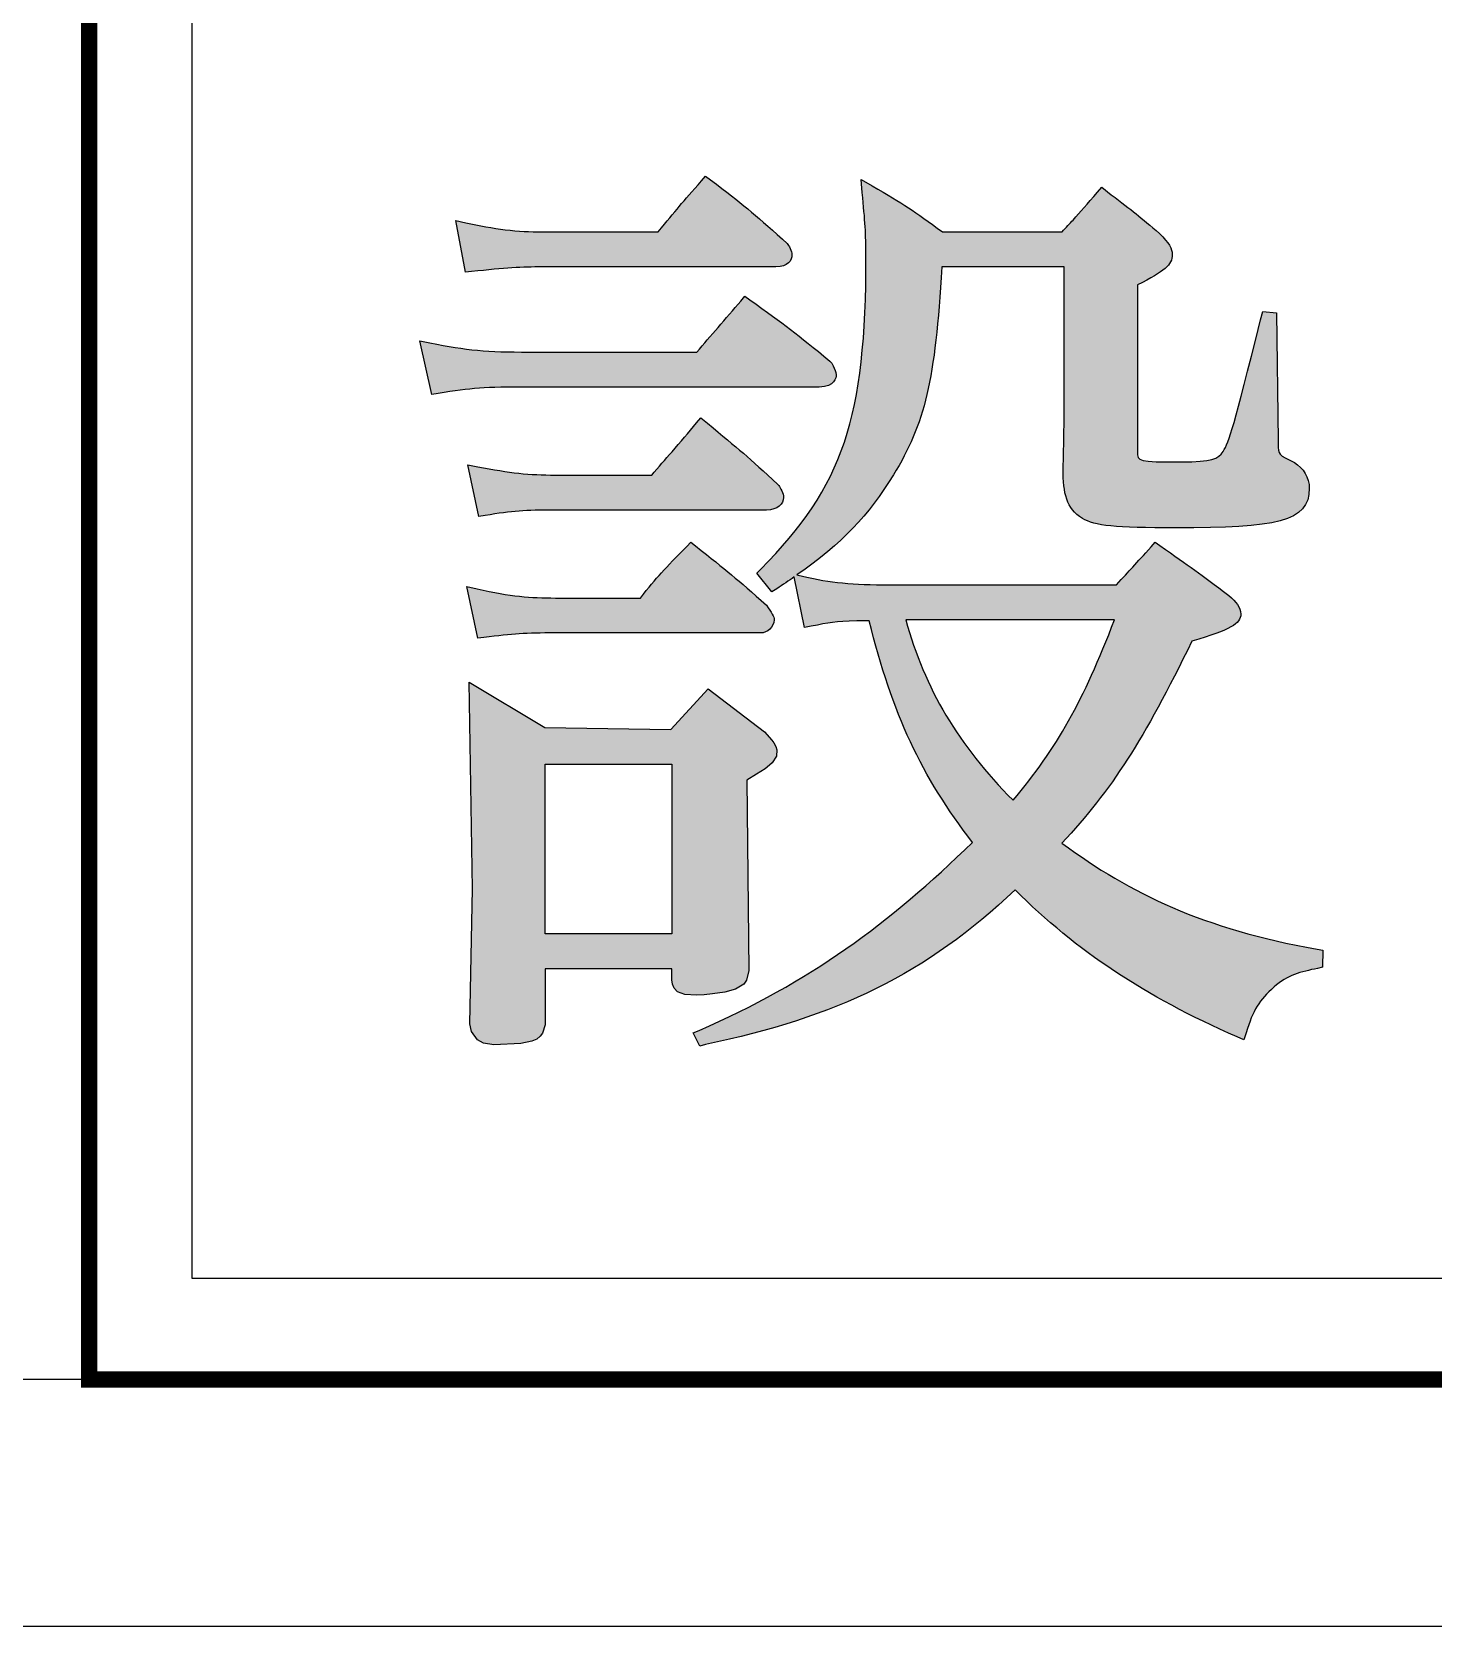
# Paper-space layout 'Layout1' of a CAD drawing. Extents: x -33 to 1767, y -6 to 331.
# Drawn here: x 790.25 to 807.7, y 13.88 to 33.74 of the extents above; entities that cross this region are included whole.
import ezdxf

# ---------------------------------------------------------------- set-up
doc = ezdxf.new("R2010")
doc.units = 0
doc.header["$LTSCALE"] = 10
doc.header["$MEASUREMENT"] = 0
for name, color, linetype in [('P图框', 9, 'Continuous'), ('图框', 7, 'Continuous'), ('平面家具(活动)', 134, 'Continuous')]:
    doc.layers.add(name, color=color, linetype=linetype)
doc.styles.add('PDC DIM', font='PMingLiU-ExtB.ttf', dxfattribs={"width": 0.8})

# ---------------------------------------------------------------- blocks, each defined once
blk = doc.blocks.new('A$C2F647F21')
at = {"layer": 'P图框', "lineweight": -3}
h = blk.add_hatch(color=256, dxfattribs=at)
edge = h.paths.add_edge_path()
edge.add_spline(control_points=[(412.51, 37.275), (412.144, 37.598), (412.02, 37.707), (411.612, 38.013)], knot_values=[13, 13, 13, 13, 14, 14, 14, 14], degree=3, periodic=0)
edge.add_spline(control_points=[(411.612, 38.013), (411.612, 38.013), (411.551, 38.06), (411.551, 38.06)], knot_values=[0.00001, 0.00001, 0.00001, 0.00001, 0.99999, 0.99999, 0.99999, 0.99999], degree=3, periodic=0)
edge.add_spline(control_points=[(411.551, 38.06), (411.551, 38.06), (411.551, 38.06), (411.551, 38.06), (411.551, 38.06), (411.5, 38.002), (411.5, 38.002)], knot_values=[0.99999, 0.99999, 0.99999, 0.99999, 1, 1, 1, 2, 2, 2, 2], degree=3, periodic=0)
edge.add_spline(control_points=[(411.5, 38.002), (411.259, 37.726), (411.185, 37.64), (410.962, 37.364), (410.962, 37.364), (409.517, 37.364), (409.517, 37.364)], knot_values=[2, 2, 2, 2, 3, 3, 3, 4, 4, 4, 4], degree=3, periodic=0)
edge.add_spline(control_points=[(409.517, 37.364), (409.219, 37.364), (408.907, 37.401), (408.565, 37.479)], knot_values=[4, 4, 4, 4, 5, 5, 5, 5], degree=3, periodic=0)
edge.add_spline(control_points=[(408.565, 37.479), (408.565, 37.479), (408.442, 37.506), (408.442, 37.506)], knot_values=[5.00001, 5.00001, 5.00001, 5.00001, 5.99999, 5.99999, 5.99999, 5.99999], degree=3, periodic=0)
edge.add_spline(control_points=[(408.442, 37.506), (408.442, 37.506), (408.442, 37.506), (408.442, 37.506), (408.442, 37.506), (408.472, 37.345), (408.501, 37.184)], knot_values=[5.99999, 5.99999, 5.99999, 5.99999, 6, 6, 6, 6.5, 6.5, 6.5, 6.5], degree=3, periodic=0)
edge.add_spline(control_points=[(408.501, 37.184), (408.531, 37.023), (408.561, 36.863), (408.561, 36.863)], knot_values=[6.5, 6.5, 6.5, 6.5, 7, 7, 7, 7], degree=3, periodic=0)
edge.add_spline(control_points=[(408.561, 36.863), (408.561, 36.863), (408.637, 36.871), (408.637, 36.871)], knot_values=[7.00001, 7.00001, 7.00001, 7.00001, 8, 8, 8, 8], degree=3, periodic=0)
edge.add_spline(control_points=[(408.637, 36.871), (409.059, 36.915), (409.265, 36.929), (409.517, 36.929), (409.517, 36.929), (412.427, 36.929), (412.427, 36.929)], knot_values=[8, 8, 8, 8, 9, 9, 9, 10, 10, 10, 10], degree=3, periodic=0)
edge.add_spline(control_points=[(412.427, 36.929), (412.575, 36.929), (412.627, 37.011), (412.627, 37.082)], knot_values=[10, 10, 10, 10, 11, 11, 11, 11], degree=3, periodic=0)
edge.add_spline(control_points=[(412.627, 37.082), (412.627, 37.126), (412.585, 37.194), (412.567, 37.222)], knot_values=[11, 11, 11, 11, 12, 12, 12, 12], degree=3, periodic=0)
edge.add_spline(control_points=[(412.567, 37.222), (412.567, 37.222), (412.51, 37.275), (412.51, 37.275)], knot_values=[12.00001, 12.00001, 12.00001, 12.00001, 13, 13, 13, 13], degree=3, periodic=0)
edge = h.paths.add_edge_path()
edge.add_spline(control_points=[(413.1, 35.755), (412.683, 36.1), (412.539, 36.208), (412.101, 36.519)], knot_values=[4, 4, 4, 4, 5, 5, 5, 5], degree=3, periodic=0)
edge.add_spline(control_points=[(412.101, 36.519), (412.101, 36.519), (412.039, 36.563), (412.039, 36.563)], knot_values=[5.00001, 5.00001, 5.00001, 5.00001, 5.99999, 5.99999, 5.99999, 5.99999], degree=3, periodic=0)
edge.add_spline(control_points=[(412.039, 36.563), (412.039, 36.563), (412.039, 36.563), (412.039, 36.563), (412.039, 36.563), (411.99, 36.504), (411.99, 36.504)], knot_values=[5.99999, 5.99999, 5.99999, 5.99999, 6, 6, 6, 7, 7, 7, 7], degree=3, periodic=0)
edge.add_spline(control_points=[(411.99, 36.504), (411.897, 36.394), (411.801, 36.284), (411.706, 36.174)], knot_values=[7, 7, 7, 7, 8, 8, 8, 8], degree=3, periodic=0)
edge.add_spline(control_points=[(411.706, 36.174), (411.617, 36.072), (411.528, 35.97), (411.442, 35.868), (411.442, 35.868), (409.353, 35.868), (409.353, 35.868)], knot_values=[8, 8, 8, 8, 9, 9, 9, 10, 10, 10, 10], degree=3, periodic=0)
edge.add_spline(control_points=[(409.353, 35.868), (408.824, 35.868), (408.582, 35.89), (408.119, 35.983)], knot_values=[10, 10, 10, 10, 11, 11, 11, 11], degree=3, periodic=0)
edge.add_spline(control_points=[(408.119, 35.983), (408.119, 35.983), (407.993, 36.008), (407.993, 36.008)], knot_values=[11.00001, 11.00001, 11.00001, 11.00001, 11.99999, 11.99999, 11.99999, 11.99999], degree=3, periodic=0)
edge.add_spline(control_points=[(407.993, 36.008), (407.993, 36.008), (407.993, 36.008), (407.993, 36.008), (407.993, 36.008), (408.031, 35.841), (408.069, 35.673)], knot_values=[11.99999, 11.99999, 11.99999, 11.99999, 12, 12, 12, 12.5, 12.5, 12.5, 12.5], degree=3, periodic=0)
edge.add_spline(control_points=[(408.069, 35.673), (408.106, 35.506), (408.144, 35.339), (408.144, 35.339)], knot_values=[12.5, 12.5, 12.5, 12.5, 13, 13, 13, 13], degree=3, periodic=0)
edge.add_spline(control_points=[(408.144, 35.339), (408.144, 35.339), (408.221, 35.352), (408.221, 35.352)], knot_values=[13.00001, 13.00001, 13.00001, 13.00001, 14, 14, 14, 14], degree=3, periodic=0)
edge.add_spline(control_points=[(408.221, 35.352), (408.638, 35.421), (408.796, 35.433), (409.353, 35.433), (409.353, 35.433), (410.256, 35.433), (411.159, 35.433)], knot_values=[14, 14, 14, 14, 15, 15, 15, 15.5, 15.5, 15.5, 15.5], degree=3, periodic=0)
edge.add_spline(control_points=[(411.159, 35.433), (412.062, 35.433), (412.965, 35.433), (412.965, 35.433)], knot_values=[15.5, 15.5, 15.5, 15.5, 16, 16, 16, 16], degree=3, periodic=0)
edge.add_spline(control_points=[(412.965, 35.433), (413.161, 35.433), (413.177, 35.55), (413.177, 35.586)], knot_values=[0, 0, 0, 0, 1, 1, 1, 1], degree=3, periodic=0)
edge.add_spline(control_points=[(413.177, 35.586), (413.177, 35.624), (413.159, 35.657), (413.139, 35.695)], knot_values=[1, 1, 1, 1, 2, 2, 2, 2], degree=3, periodic=0)
edge.add_spline(control_points=[(413.139, 35.695), (413.139, 35.695), (413.121, 35.728), (413.121, 35.728)], knot_values=[2.00001, 2.00001, 2.00001, 2.00001, 2.99999, 2.99999, 2.99999, 2.99999], degree=3, periodic=0)
edge.add_spline(control_points=[(413.121, 35.728), (413.121, 35.728), (413.121, 35.728), (413.121, 35.728), (413.121, 35.728), (413.1, 35.755), (413.1, 35.755)], knot_values=[2.99999, 2.99999, 2.99999, 2.99999, 3, 3, 3, 4, 4, 4, 4], degree=3, periodic=0)
edge = h.paths.add_edge_path()
edge.add_spline(control_points=[(412.449, 34.22), (412.09, 34.556), (411.96, 34.663), (411.574, 34.981)], knot_values=[14, 14, 14, 14, 15, 15, 15, 15], degree=3, periodic=0)
edge.add_spline(control_points=[(411.574, 34.981), (411.574, 34.981), (411.493, 35.048), (411.493, 35.048)], knot_values=[0.00001, 0.00001, 0.00001, 0.00001, 0.99999, 0.99999, 0.99999, 0.99999], degree=3, periodic=0)
edge.add_spline(control_points=[(411.493, 35.048), (411.493, 35.048), (411.493, 35.048), (411.493, 35.048), (411.493, 35.048), (411.44, 34.985), (411.44, 34.985)], knot_values=[0.99999, 0.99999, 0.99999, 0.99999, 1, 1, 1, 2, 2, 2, 2], degree=3, periodic=0)
edge.add_spline(control_points=[(411.44, 34.985), (411.341, 34.866), (411.237, 34.748), (411.133, 34.627)], knot_values=[2, 2, 2, 2, 3, 3, 3, 3], degree=3, periodic=0)
edge.add_spline(control_points=[(411.133, 34.627), (411.049, 34.532), (410.965, 34.435), (410.881, 34.336), (410.881, 34.336), (409.681, 34.336), (409.681, 34.336)], knot_values=[3, 3, 3, 3, 4, 4, 4, 5, 5, 5, 5], degree=3, periodic=0)
edge.add_spline(control_points=[(409.681, 34.336), (409.356, 34.336), (409.113, 34.363), (408.715, 34.44)], knot_values=[5, 5, 5, 5, 6, 6, 6, 6], degree=3, periodic=0)
edge.add_spline(control_points=[(408.715, 34.44), (408.715, 34.44), (408.591, 34.464), (408.591, 34.464)], knot_values=[6.00001, 6.00001, 6.00001, 6.00001, 6.99999, 6.99999, 6.99999, 6.99999], degree=3, periodic=0)
edge.add_spline(control_points=[(408.591, 34.464), (408.591, 34.464), (408.591, 34.464), (408.591, 34.464), (408.591, 34.464), (408.625, 34.303), (408.659, 34.142)], knot_values=[6.99999, 6.99999, 6.99999, 6.99999, 7, 7, 7, 7.5, 7.5, 7.5, 7.5], degree=3, periodic=0)
edge.add_spline(control_points=[(408.659, 34.142), (408.693, 33.98), (408.727, 33.819), (408.727, 33.819)], knot_values=[7.5, 7.5, 7.5, 7.5, 8, 8, 8, 8], degree=3, periodic=0)
edge.add_spline(control_points=[(408.727, 33.819), (408.727, 33.819), (408.806, 33.832), (408.806, 33.832)], knot_values=[8.00001, 8.00001, 8.00001, 8.00001, 9, 9, 9, 9], degree=3, periodic=0)
edge.add_spline(control_points=[(408.806, 33.832), (409.154, 33.89), (409.293, 33.901), (409.681, 33.901), (409.681, 33.901), (412.31, 33.901), (412.31, 33.901)], knot_values=[9, 9, 9, 9, 10, 10, 10, 11, 11, 11, 11], degree=3, periodic=0)
edge.add_spline(control_points=[(412.31, 33.901), (412.449, 33.901), (412.522, 33.978), (412.522, 34.055)], knot_values=[11, 11, 11, 11, 12, 12, 12, 12], degree=3, periodic=0)
edge.add_spline(control_points=[(412.522, 34.055), (412.522, 34.109), (412.48, 34.178), (412.462, 34.206)], knot_values=[12, 12, 12, 12, 13, 13, 13, 13], degree=3, periodic=0)
edge.add_spline(control_points=[(412.462, 34.206), (412.462, 34.206), (412.449, 34.22), (412.449, 34.22)], knot_values=[13.00001, 13.00001, 13.00001, 13.00001, 14, 14, 14, 14], degree=3, periodic=0)
edge = h.paths.add_edge_path()
edge.add_spline(control_points=[(412.308, 32.714), (411.936, 33.049), (411.818, 33.143), (411.427, 33.453)], knot_values=[4, 4, 4, 4, 5, 5, 5, 5], degree=3, periodic=0)
edge.add_spline(control_points=[(411.427, 33.453), (411.427, 33.453), (411.369, 33.5), (411.369, 33.5)], knot_values=[5.00001, 5.00001, 5.00001, 5.00001, 5.99999, 5.99999, 5.99999, 5.99999], degree=3, periodic=0)
edge.add_spline(control_points=[(411.369, 33.5), (411.369, 33.5), (411.369, 33.5), (411.369, 33.5), (411.369, 33.5), (411.317, 33.447), (411.317, 33.447)], knot_values=[5.99999, 5.99999, 5.99999, 5.99999, 6, 6, 6, 7, 7, 7, 7], degree=3, periodic=0)
edge.add_spline(control_points=[(411.317, 33.447), (411.038, 33.168), (410.95, 33.069), (410.739, 32.805), (410.739, 32.805), (409.681, 32.805), (409.681, 32.805)], knot_values=[7, 7, 7, 7, 8, 8, 8, 9, 9, 9, 9], degree=3, periodic=0)
edge.add_spline(control_points=[(409.681, 32.805), (409.367, 32.805), (409.13, 32.823), (408.705, 32.92), (408.705, 32.92), (408.688, 32.924), (408.665, 32.929)], knot_values=[9, 9, 9, 9, 10, 10, 10, 10.375023, 10.375023, 10.375023, 10.375023], degree=3, periodic=0)
edge.add_spline(control_points=[(408.665, 32.929), (408.643, 32.934), (408.616, 32.94), (408.599, 32.944)], knot_values=[10.375023, 10.375023, 10.375023, 10.375023, 10.750015, 10.750015, 10.750015, 10.750015], degree=3, periodic=0)
edge.add_spline(control_points=[(408.579, 32.949), (408.579, 32.949), (408.579, 32.949), (408.579, 32.949), (408.579, 32.949), (408.579, 32.949), (408.579, 32.949)], knot_values=[10.999033, 10.999033, 10.999033, 10.999033, 11, 11, 11, 11.001231, 11.001231, 11.001231, 11.001231], degree=3, periodic=0)
edge.add_spline(control_points=[(408.581, 32.938), (408.582, 32.933), (408.583, 32.928), (408.585, 32.921)], knot_values=[11.078133, 11.078133, 11.078133, 11.078133, 11.125008, 11.125008, 11.125008, 11.125008], degree=3, periodic=0)
edge.add_spline(control_points=[(408.585, 32.921), (408.59, 32.895), (408.599, 32.851), (408.61, 32.799)], knot_values=[11.125008, 11.125008, 11.125008, 11.125008, 11.312504, 11.312504, 11.312504, 11.312504], degree=3, periodic=0)
edge.add_spline(control_points=[(408.61, 32.799), (408.621, 32.747), (408.634, 32.686), (408.647, 32.626)], knot_values=[11.312504, 11.312504, 11.312504, 11.312504, 11.5, 11.5, 11.5, 11.5], degree=3, periodic=0)
edge.add_spline(control_points=[(408.647, 32.626), (408.66, 32.565), (408.672, 32.505), (408.683, 32.453)], knot_values=[11.5, 11.5, 11.5, 11.5, 11.687496, 11.687496, 11.687496, 11.687496], degree=3, periodic=0)
edge.add_spline(control_points=[(408.683, 32.453), (408.694, 32.401), (408.703, 32.357), (408.709, 32.331)], knot_values=[11.687496, 11.687496, 11.687496, 11.687496, 11.874992, 11.874992, 11.874992, 11.874992], degree=3, periodic=0)
edge.add_spline(control_points=[(408.715, 32.303), (408.715, 32.303), (408.715, 32.303), (408.715, 32.303), (408.715, 32.303), (408.715, 32.303), (408.715, 32.303)], knot_values=[11.999502, 11.999502, 11.999502, 11.999502, 12, 12, 12, 12.002431, 12.002431, 12.002431, 12.002431], degree=3, periodic=0)
edge.add_spline(control_points=[(408.715, 32.303), (408.715, 32.303), (408.715, 32.303), (408.715, 32.303)], knot_values=[12.002431, 12.002431, 12.002431, 12.002431, 12.003896, 12.003896, 12.003896, 12.003896], degree=3, periodic=0)
edge.add_spline(control_points=[(408.715, 32.303), (408.715, 32.303), (408.715, 32.303), (408.715, 32.303)], knot_values=[12.003896, 12.003896, 12.003896, 12.003896, 12.009755, 12.009755, 12.009755, 12.009755], degree=3, periodic=0)
edge.add_spline(control_points=[(408.715, 32.303), (408.715, 32.303), (408.715, 32.303), (408.715, 32.303)], knot_values=[12.009755, 12.009755, 12.009755, 12.009755, 12.015615, 12.015615, 12.015615, 12.015615], degree=3, periodic=0)
edge.add_spline(control_points=[(408.715, 32.303), (408.715, 32.303), (408.715, 32.303), (408.715, 32.303)], knot_values=[12.015615, 12.015615, 12.015615, 12.015615, 12.039052, 12.039052, 12.039052, 12.039052], degree=3, periodic=0)
edge.add_spline(control_points=[(408.715, 32.303), (408.715, 32.303), (408.716, 32.303), (408.716, 32.303)], knot_values=[12.039052, 12.039052, 12.039052, 12.039052, 12.062489, 12.062489, 12.062489, 12.062489], degree=3, periodic=0)
edge.add_spline(control_points=[(408.716, 32.303), (408.717, 32.303), (408.718, 32.303), (408.72, 32.304)], knot_values=[12.062489, 12.062489, 12.062489, 12.062489, 12.156237, 12.156237, 12.156237, 12.156237], degree=3, periodic=0)
edge.add_spline(control_points=[(408.72, 32.304), (408.722, 32.304), (408.724, 32.304), (408.727, 32.304)], knot_values=[12.156237, 12.156237, 12.156237, 12.156237, 12.249985, 12.249985, 12.249985, 12.249985], degree=3, periodic=0)
edge.add_spline(control_points=[(408.727, 32.304), (408.737, 32.306), (408.753, 32.308), (408.767, 32.309)], knot_values=[12.249985, 12.249985, 12.249985, 12.249985, 12.624977, 12.624977, 12.624977, 12.624977], degree=3, periodic=0)
edge.add_spline(control_points=[(408.767, 32.309), (408.78, 32.311), (408.791, 32.312), (408.791, 32.312)], knot_values=[12.624977, 12.624977, 12.624977, 12.624977, 13, 13, 13, 13], degree=3, periodic=0)
edge.add_spline(control_points=[(408.791, 32.312), (409.155, 32.358), (409.306, 32.37), (409.681, 32.37), (409.681, 32.37), (412.24, 32.37), (412.24, 32.37)], knot_values=[0, 0, 0, 0, 1, 1, 1, 2, 2, 2, 2], degree=3, periodic=0)
edge.add_spline(control_points=[(412.24, 32.37), (412.318, 32.37), (412.405, 32.441), (412.405, 32.535)], knot_values=[2, 2, 2, 2, 3, 3, 3, 3], degree=3, periodic=0)
edge.add_spline(control_points=[(412.405, 32.535), (412.405, 32.569), (412.376, 32.625), (412.308, 32.714)], knot_values=[3, 3, 3, 3, 4, 4, 4, 4], degree=3, periodic=0)
h = blk.add_hatch(color=256, dxfattribs=at)
edge = h.paths.add_edge_path()
edge.add_spline(control_points=[(418.215, 32.605), (418.215, 32.69), (418.156, 32.757), (418.065, 32.835)], knot_values=[2, 2, 2, 2, 3, 3, 3, 3], degree=3, periodic=0)
edge.add_spline(control_points=[(418.065, 32.835), (417.707, 33.109), (417.581, 33.197), (417.209, 33.457)], knot_values=[3, 3, 3, 3, 4, 4, 4, 4], degree=3, periodic=0)
edge.add_spline(control_points=[(417.209, 33.457), (417.209, 33.457), (417.148, 33.499), (417.148, 33.499)], knot_values=[4.00001, 4.00001, 4.00001, 4.00001, 4.99999, 4.99999, 4.99999, 4.99999], degree=3, periodic=0)
edge.add_spline(control_points=[(417.148, 33.499), (417.148, 33.499), (417.148, 33.499), (417.148, 33.499), (417.148, 33.499), (417.099, 33.444), (417.099, 33.444)], knot_values=[4.99999, 4.99999, 4.99999, 4.99999, 5, 5, 5, 6, 6, 6, 6], degree=3, periodic=0)
edge.add_spline(control_points=[(417.099, 33.444), (417.003, 33.336), (416.938, 33.265), (416.87, 33.191)], knot_values=[6, 6, 6, 6, 7, 7, 7, 7], degree=3, periodic=0)
edge.add_spline(control_points=[(416.87, 33.191), (416.812, 33.127), (416.752, 33.062), (416.668, 32.969), (416.668, 32.969), (413.842, 32.969), (413.842, 32.969)], knot_values=[7, 7, 7, 7, 8, 8, 8, 9, 9, 9, 9], degree=3, periodic=0)
edge.add_spline(control_points=[(413.842, 32.969), (413.385, 32.969), (413.095, 32.997), (412.774, 33.072)], knot_values=[9, 9, 9, 9, 10, 10, 10, 10], degree=3, periodic=0)
edge.add_spline(control_points=[(412.774, 33.072), (412.774, 33.072), (412.689, 33.092), (412.689, 33.092)], knot_values=[10.00001, 10.00001, 10.00001, 10.00001, 11, 11, 11, 11], degree=3, periodic=0)
edge.add_spline(control_points=[(412.689, 33.092), (413.256, 33.49), (413.577, 33.828), (413.889, 34.338)], knot_values=[11, 11, 11, 11, 12, 12, 12, 12], degree=3, periodic=0)
edge.add_spline(control_points=[(413.889, 34.338), (414.282, 34.974), (414.41, 35.514), (414.493, 36.929), (414.493, 36.929), (414.873, 36.929), (415.254, 36.929)], knot_values=[12, 12, 12, 12, 13, 13, 13, 13.5, 13.5, 13.5, 13.5], degree=3, periodic=0)
edge.add_spline(control_points=[(415.254, 36.929), (415.634, 36.929), (416.014, 36.929), (416.014, 36.929), (416.014, 36.929), (416.014, 35.165), (416.014, 35.165)], knot_values=[13.5, 13.5, 13.5, 13.5, 14, 14, 14, 15, 15, 15, 15], degree=3, periodic=0)
edge.add_spline(control_points=[(416.014, 35.165), (416.014, 34.851), (416.014, 34.746), (416.003, 34.44)], knot_values=[15, 15, 15, 15, 16, 16, 16, 16], degree=3, periodic=0)
edge.add_spline(control_points=[(416.003, 34.44), (416.003, 34.44), (416.003, 34.405), (416.003, 34.405)], knot_values=[16.00001, 16.00001, 16.00001, 16.00001, 17, 17, 17, 17], degree=3, periodic=0)
edge.add_spline(control_points=[(416.003, 34.405), (416.003, 34.113), (416.042, 33.919), (416.243, 33.796)], knot_values=[17, 17, 17, 17, 18, 18, 18, 18], degree=3, periodic=0)
edge.add_spline(control_points=[(416.243, 33.796), (416.401, 33.703), (416.641, 33.679), (417.407, 33.679)], knot_values=[18, 18, 18, 18, 19, 19, 19, 19], degree=3, periodic=0)
edge.add_spline(control_points=[(417.407, 33.679), (418.653, 33.679), (419.068, 33.75), (419.068, 34.171)], knot_values=[19, 19, 19, 19, 20, 20, 20, 20], degree=3, periodic=0)
edge.add_spline(control_points=[(419.068, 34.171), (419.068, 34.301), (418.996, 34.426), (418.882, 34.491)], knot_values=[20, 20, 20, 20, 21, 21, 21, 21], degree=3, periodic=0)
edge.add_spline(control_points=[(418.882, 34.491), (418.682, 34.591), (418.682, 34.591), (418.682, 34.721)], knot_values=[21, 21, 21, 21, 22, 22, 22, 22], degree=3, periodic=0)
edge.add_spline(control_points=[(418.682, 34.721), (418.682, 34.721), (418.682, 34.762), (418.682, 34.762)], knot_values=[22.00001, 22.00001, 22.00001, 22.00001, 22.99999, 22.99999, 22.99999, 22.99999], degree=3, periodic=0)
edge.add_spline(control_points=[(418.682, 34.762), (418.682, 34.762), (418.682, 34.762), (418.682, 34.762), (418.682, 34.762), (418.676, 35.16), (418.67, 35.558)], knot_values=[22.99999, 22.99999, 22.99999, 22.99999, 23, 23, 23, 23.5, 23.5, 23.5, 23.5], degree=3, periodic=0)
edge.add_spline(control_points=[(418.67, 35.558), (418.664, 35.957), (418.658, 36.355), (418.658, 36.355)], knot_values=[23.5, 23.5, 23.5, 23.5, 24, 24, 24, 24], degree=3, periodic=0)
edge.add_spline(control_points=[(418.658, 36.355), (418.658, 36.355), (418.489, 36.375), (418.489, 36.375)], knot_values=[24.00001, 24.00001, 24.00001, 24.00001, 24.99999, 24.99999, 24.99999, 24.99999], degree=3, periodic=0)
edge.add_spline(control_points=[(418.489, 36.375), (418.489, 36.375), (418.462, 36.269), (418.462, 36.269)], knot_values=[25.00001, 25.00001, 25.00001, 25.00001, 26, 26, 26, 26], degree=3, periodic=0)
edge.add_spline(control_points=[(418.462, 36.269), (418.121, 34.926), (418.077, 34.754), (417.994, 34.629)], knot_values=[26, 26, 26, 26, 27, 27, 27, 27], degree=3, periodic=0)
edge.add_spline(control_points=[(417.994, 34.629), (417.929, 34.539), (417.86, 34.5), (417.477, 34.5)], knot_values=[27, 27, 27, 27, 28, 28, 28, 28], degree=3, periodic=0)
edge.add_spline(control_points=[(417.477, 34.5), (416.929, 34.5), (416.929, 34.507), (416.929, 34.627), (416.929, 34.627), (416.929, 36.704), (416.929, 36.704)], knot_values=[28, 28, 28, 28, 29, 29, 29, 30, 30, 30, 30], degree=3, periodic=0)
edge.add_spline(control_points=[(416.929, 36.704), (417.268, 36.881), (417.361, 36.952), (417.361, 37.082)], knot_values=[30, 30, 30, 30, 31, 31, 31, 31], degree=3, periodic=0)
edge.add_spline(control_points=[(417.361, 37.082), (417.361, 37.16), (417.323, 37.225), (417.204, 37.344)], knot_values=[31, 31, 31, 31, 32, 32, 32, 32], degree=3, periodic=0)
edge.add_spline(control_points=[(417.204, 37.344), (416.962, 37.553), (416.864, 37.628), (416.603, 37.828)], knot_values=[32, 32, 32, 32, 33, 33, 33, 33], degree=3, periodic=0)
edge.add_spline(control_points=[(416.603, 37.828), (416.603, 37.828), (416.483, 37.921), (416.483, 37.921)], knot_values=[33.00001, 33.00001, 33.00001, 33.00001, 33.99999, 33.99999, 33.99999, 33.99999], degree=3, periodic=0)
edge.add_spline(control_points=[(416.483, 37.921), (416.483, 37.921), (416.432, 37.86), (416.432, 37.86)], knot_values=[34.00001, 34.00001, 34.00001, 34.00001, 35, 35, 35, 35], degree=3, periodic=0)
edge.add_spline(control_points=[(416.432, 37.86), (416.297, 37.703), (416.222, 37.62), (416.126, 37.513)], knot_values=[35, 35, 35, 35, 36, 36, 36, 36], degree=3, periodic=0)
edge.add_spline(control_points=[(416.126, 37.513), (416.086, 37.47), (416.043, 37.422), (415.99, 37.364), (415.99, 37.364), (414.5, 37.364), (414.5, 37.364)], knot_values=[36, 36, 36, 36, 37, 37, 37, 38, 38, 38, 38], degree=3, periodic=0)
edge.add_spline(control_points=[(414.5, 37.364), (414.143, 37.629), (414.021, 37.711), (413.626, 37.937)], knot_values=[38, 38, 38, 38, 39, 39, 39, 39], degree=3, periodic=0)
edge.add_spline(control_points=[(413.626, 37.937), (413.626, 37.937), (413.487, 38.017), (413.487, 38.017)], knot_values=[39.00001, 39.00001, 39.00001, 39.00001, 39.99999, 39.99999, 39.99999, 39.99999], degree=3, periodic=0)
edge.add_spline(control_points=[(413.487, 38.017), (413.487, 38.017), (413.502, 37.857), (413.502, 37.857)], knot_values=[40.00001, 40.00001, 40.00001, 40.00001, 41, 41, 41, 41], degree=3, periodic=0)
edge.add_spline(control_points=[(413.502, 37.857), (413.536, 37.49), (413.548, 37.348), (413.548, 37.059)], knot_values=[41, 41, 41, 41, 42, 42, 42, 42], degree=3, periodic=0)
edge.add_spline(control_points=[(413.548, 37.059), (413.548, 35.042), (413.267, 34.205), (412.24, 33.166)], knot_values=[42, 42, 42, 42, 43, 43, 43, 43], degree=3, periodic=0)
edge.add_spline(control_points=[(412.24, 33.166), (412.24, 33.166), (412.188, 33.114), (412.188, 33.114)], knot_values=[43.00001, 43.00001, 43.00001, 43.00001, 43.99999, 43.99999, 43.99999, 43.99999], degree=3, periodic=0)
edge.add_spline(control_points=[(412.188, 33.114), (412.188, 33.114), (412.188, 33.114), (412.188, 33.114), (412.188, 33.114), (412.375, 32.88), (412.375, 32.88)], knot_values=[43.99999, 43.99999, 43.99999, 43.99999, 44, 44, 44, 44.99999, 44.99999, 44.99999, 44.99999], degree=3, periodic=0)
edge.add_spline(control_points=[(412.375, 32.88), (412.375, 32.88), (412.438, 32.921), (412.438, 32.921)], knot_values=[45.00001, 45.00001, 45.00001, 45.00001, 46, 46, 46, 46], degree=3, periodic=0)
edge.add_spline(control_points=[(412.438, 32.921), (412.514, 32.971), (412.586, 33.02), (412.654, 33.067), (412.654, 33.067), (412.686, 32.91), (412.719, 32.752)], knot_values=[46, 46, 46, 46, 47, 47, 47, 47.5, 47.5, 47.5, 47.5], degree=3, periodic=0)
edge.add_spline(control_points=[(412.719, 32.752), (412.751, 32.595), (412.783, 32.437), (412.783, 32.437)], knot_values=[47.5, 47.5, 47.5, 47.5, 48, 48, 48, 48], degree=3, periodic=0)
edge.add_spline(control_points=[(412.783, 32.437), (412.783, 32.437), (412.864, 32.453), (412.864, 32.453)], knot_values=[48.00001, 48.00001, 48.00001, 48.00001, 49, 49, 49, 49], degree=3, periodic=0)
edge.add_spline(control_points=[(412.864, 32.453), (413.093, 32.499), (413.158, 32.51), (413.433, 32.522)], knot_values=[49, 49, 49, 49, 50, 50, 50, 50], degree=3, periodic=0)
edge.add_spline(control_points=[(413.433, 32.522), (413.433, 32.522), (413.589, 32.522), (413.589, 32.522)], knot_values=[50.00001, 50.00001, 50.00001, 50.00001, 51, 51, 51, 51], degree=3, periodic=0)
edge.add_spline(control_points=[(413.589, 32.522), (413.874, 31.365), (414.239, 30.579), (414.876, 29.761)], knot_values=[51, 51, 51, 51, 52, 52, 52, 52], degree=3, periodic=0)
edge.add_spline(control_points=[(414.876, 29.761), (413.835, 28.753), (412.844, 28.014), (411.471, 27.42)], knot_values=[52, 52, 52, 52, 53, 53, 53, 53], degree=3, periodic=0)
edge.add_spline(control_points=[(411.471, 27.42), (411.471, 27.42), (411.397, 27.388), (411.397, 27.388)], knot_values=[53.00001, 53.00001, 53.00001, 53.00001, 53.99999, 53.99999, 53.99999, 53.99999], degree=3, periodic=0)
edge.add_spline(control_points=[(411.397, 27.388), (411.397, 27.388), (411.397, 27.388), (411.397, 27.388), (411.397, 27.388), (411.479, 27.222), (411.479, 27.222)], knot_values=[53.99999, 53.99999, 53.99999, 53.99999, 54, 54, 54, 54.99999, 54.99999, 54.99999, 54.99999], degree=3, periodic=0)
edge.add_spline(control_points=[(411.479, 27.222), (411.479, 27.222), (411.551, 27.243), (411.551, 27.243)], knot_values=[55.00001, 55.00001, 55.00001, 55.00001, 56, 56, 56, 56], degree=3, periodic=0)
edge.add_spline(control_points=[(411.551, 27.243), (413.169, 27.582), (414.313, 28.122), (415.404, 29.172)], knot_values=[56, 56, 56, 56, 57, 57, 57, 57], degree=3, periodic=0)
edge.add_spline(control_points=[(415.404, 29.172), (416.177, 28.4), (417.009, 27.85), (418.168, 27.339)], knot_values=[57, 57, 57, 57, 58, 58, 58, 58], degree=3, periodic=0)
edge.add_spline(control_points=[(418.168, 27.339), (418.168, 27.339), (418.254, 27.302), (418.254, 27.302)], knot_values=[58.00001, 58.00001, 58.00001, 58.00001, 58.99999, 58.99999, 58.99999, 58.99999], degree=3, periodic=0)
edge.add_spline(control_points=[(418.254, 27.302), (418.254, 27.302), (418.254, 27.302), (418.254, 27.302), (418.254, 27.302), (418.281, 27.391), (418.281, 27.391)], knot_values=[58.99999, 58.99999, 58.99999, 58.99999, 59, 59, 59, 60, 60, 60, 60], degree=3, periodic=0)
edge.add_spline(control_points=[(418.281, 27.391), (418.369, 27.676), (418.441, 27.793), (418.632, 27.962)], knot_values=[60, 60, 60, 60, 61, 61, 61, 61], degree=3, periodic=0)
edge.add_spline(control_points=[(418.632, 27.962), (418.787, 28.106), (418.968, 28.15), (419.171, 28.192)], knot_values=[61, 61, 61, 61, 62, 62, 62, 62], degree=3, periodic=0)
edge.add_spline(control_points=[(419.171, 28.192), (419.171, 28.192), (419.233, 28.206), (419.233, 28.206)], knot_values=[62.00001, 62.00001, 62.00001, 62.00001, 62.99999, 62.99999, 62.99999, 62.99999], degree=3, periodic=0)
edge.add_spline(control_points=[(419.233, 28.206), (419.233, 28.206), (419.233, 28.206), (419.233, 28.206), (419.233, 28.206), (419.237, 28.418), (419.237, 28.418)], knot_values=[62.99999, 62.99999, 62.99999, 62.99999, 63, 63, 63, 63.99999, 63.99999, 63.99999, 63.99999], degree=3, periodic=0)
edge.add_spline(control_points=[(419.237, 28.418), (419.237, 28.418), (419.164, 28.431), (419.164, 28.431)], knot_values=[64.00001, 64.00001, 64.00001, 64.00001, 65, 65, 65, 65], degree=3, periodic=0)
edge.add_spline(control_points=[(419.164, 28.431), (417.743, 28.684), (416.847, 29.12), (415.988, 29.752)], knot_values=[65, 65, 65, 65, 66, 66, 66, 66], degree=3, periodic=0)
edge.add_spline(control_points=[(415.988, 29.752), (416.613, 30.423), (417.003, 31.032), (417.606, 32.267)], knot_values=[0, 0, 0, 0, 1, 1, 1, 1], degree=3, periodic=0)
edge.add_spline(control_points=[(417.606, 32.267), (418.088, 32.412), (418.215, 32.483), (418.215, 32.605)], knot_values=[1, 1, 1, 1, 2, 2, 2, 2], degree=3, periodic=0)
edge = h.paths.add_edge_path(flags=16)
edge.add_spline(control_points=[(415.343, 32.534), (415.993, 32.534), (416.643, 32.534), (416.643, 32.534), (416.252, 31.515), (415.931, 30.944), (415.379, 30.285)], knot_values=[2.5, 2.5, 2.5, 2.5, 3, 3, 3, 4, 4, 4, 4], degree=3, periodic=0)
edge.add_spline(control_points=[(415.379, 30.285), (414.697, 30.973), (414.281, 31.673), (414.043, 32.534), (414.043, 32.534), (414.693, 32.534), (415.343, 32.534)], knot_values=[1, 1, 1, 1, 2, 2, 2, 2.5, 2.5, 2.5, 2.5], degree=3, periodic=0)
h = blk.add_hatch(color=256, dxfattribs=at)
h.paths.add_polyline_path([(412.066, 30.536), (412.185, 30.609), (412.292, 30.679), (412.349, 30.722), (412.382, 30.752), (412.434, 30.836), (412.437, 30.916), (412.425, 30.956), (412.401, 31.003), (412.378, 31.036), (412.284, 31.137), (411.585, 31.674), (411.117, 31.169), (409.55, 31.193), (408.609, 31.757), (408.65, 29.182), (408.616, 27.5), (408.638, 27.405), (408.711, 27.302), (408.786, 27.262), (408.914, 27.24), (409.252, 27.257), (409.386, 27.284), (409.449, 27.311), (409.492, 27.346), (409.522, 27.387), (409.553, 27.487), (409.553, 28.186), (411.129, 28.186), (411.129, 28.082), (411.13, 28.05), (411.139, 27.995), (411.162, 27.944), (411.203, 27.901), (411.293, 27.865), (411.44, 27.859), (411.535, 27.864), (411.639, 27.873), (411.79, 27.895), (411.925, 27.932), (412.029, 27.994), (412.062, 28.047), (412.09, 28.167)])
h.paths.add_polyline_path([(409.553, 30.734), (411.129, 30.734), (411.129, 28.621), (409.553, 28.621)], flags=16)
for points in [[(436.927, 23.073), (403.902, 23.073), (403.902, 56.098), (436.927, 56.098), (436.927, 23.073)], [(435.669, 24.331), (405.159, 24.331), (405.159, 54.84), (435.669, 54.84), (435.669, 24.331)], [(408.609, 31.757), (409.55, 31.193), (411.117, 31.169), (411.585, 31.674), (412.284, 31.137), (412.378, 31.036), (412.401, 31.003), (412.425, 30.956), (412.437, 30.916), (412.434, 30.836), (412.382, 30.752), (412.349, 30.722), (412.292, 30.679), (412.185, 30.609), (412.066, 30.536), (412.09, 28.167), (412.062, 28.047), (412.029, 27.994), (411.925, 27.932), (411.79, 27.895), (411.639, 27.873), (411.535, 27.864), (411.44, 27.859), (411.293, 27.865), (411.203, 27.901), (411.162, 27.944), (411.139, 27.995), (411.13, 28.05), (411.129, 28.082), (411.129, 28.186), (409.553, 28.186), (409.553, 27.487), (409.553, 27.487), (409.522, 27.387), (409.492, 27.346), (409.449, 27.311), (409.386, 27.284), (409.252, 27.257), (408.914, 27.24), (408.786, 27.262), (408.711, 27.302), (408.638, 27.405), (408.616, 27.5), (408.65, 29.182), (408.609, 31.757)]]:
    blk.add_lwpolyline(points, dxfattribs=at)
blk.add_lwpolyline([(409.553, 30.734), (411.129, 30.734), (411.129, 28.621), (409.553, 28.621)], close=True, dxfattribs=at)
for points, knots in [([(411.612, 38.013), (411.612, 38.013), (411.551, 38.06), (411.551, 38.06), (411.551, 38.06), (411.5, 38.002), (411.5, 38.002), (411.259, 37.726), (411.185, 37.64), (410.962, 37.364), (410.962, 37.364), (409.517, 37.364), (409.517, 37.364), (409.219, 37.364), (408.907, 37.401), (408.565, 37.479), (408.565, 37.479), (408.442, 37.506), (408.442, 37.506), (408.442, 37.506), (408.561, 36.863), (408.561, 36.863), (408.561, 36.863), (408.637, 36.871), (408.637, 36.871), (409.059, 36.915), (409.265, 36.929), (409.517, 36.929), (409.517, 36.929), (412.427, 36.929), (412.427, 36.929), (412.575, 36.929), (412.627, 37.011), (412.627, 37.082), (412.627, 37.126), (412.585, 37.194), (412.567, 37.222), (412.567, 37.222), (412.51, 37.275), (412.51, 37.275), (412.144, 37.598), (412.02, 37.707), (411.612, 38.013)], [0, 0, 0, 0, 1, 1, 1, 2, 2, 2, 3, 3, 3, 4, 4, 4, 5, 5, 5, 6, 6, 6, 7, 7, 7, 8, 8, 8, 9, 9, 9, 10, 10, 10, 11, 11, 11, 12, 12, 12, 13, 13, 13, 14, 14, 14, 14]), ([(415.988, 29.752), (416.613, 30.423), (417.003, 31.032), (417.606, 32.267), (418.088, 32.412), (418.215, 32.483), (418.215, 32.605), (418.215, 32.69), (418.156, 32.757), (418.065, 32.835), (417.707, 33.109), (417.581, 33.197), (417.209, 33.457), (417.209, 33.457), (417.148, 33.499), (417.148, 33.499), (417.148, 33.499), (417.099, 33.444), (417.099, 33.444), (417.003, 33.336), (416.938, 33.265), (416.87, 33.191), (416.812, 33.127), (416.752, 33.062), (416.668, 32.969), (416.668, 32.969), (413.842, 32.969), (413.842, 32.969), (413.385, 32.969), (413.095, 32.997), (412.774, 33.072), (412.774, 33.072), (412.689, 33.092), (412.689, 33.092), (413.256, 33.49), (413.577, 33.828), (413.889, 34.338), (414.282, 34.974), (414.41, 35.514), (414.493, 36.929), (414.493, 36.929), (416.014, 36.929), (416.014, 36.929), (416.014, 36.929), (416.014, 35.165), (416.014, 35.165), (416.014, 34.851), (416.014, 34.746), (416.003, 34.44), (416.003, 34.44), (416.003, 34.405), (416.003, 34.405), (416.003, 34.113), (416.042, 33.919), (416.243, 33.796), (416.401, 33.703), (416.641, 33.679), (417.407, 33.679), (418.653, 33.679), (419.068, 33.75), (419.068, 34.171), (419.068, 34.301), (418.996, 34.426), (418.882, 34.491), (418.682, 34.591), (418.682, 34.591), (418.682, 34.721), (418.682, 34.721), (418.682, 34.762), (418.682, 34.762), (418.682, 34.762), (418.658, 36.355), (418.658, 36.355), (418.658, 36.355), (418.489, 36.375), (418.489, 36.375), (418.489, 36.375), (418.462, 36.269), (418.462, 36.269), (418.121, 34.926), (418.077, 34.754), (417.994, 34.629), (417.929, 34.539), (417.86, 34.5), (417.477, 34.5), (416.929, 34.5), (416.929, 34.507), (416.929, 34.627), (416.929, 34.627), (416.929, 36.704), (416.929, 36.704), (417.268, 36.881), (417.361, 36.952), (417.361, 37.082), (417.361, 37.16), (417.323, 37.225), (417.204, 37.344), (416.962, 37.553), (416.864, 37.628), (416.603, 37.828), (416.603, 37.828), (416.483, 37.921), (416.483, 37.921), (416.483, 37.921), (416.432, 37.86), (416.432, 37.86), (416.297, 37.703), (416.222, 37.62), (416.126, 37.513), (416.086, 37.47), (416.043, 37.422), (415.99, 37.364), (415.99, 37.364), (414.5, 37.364), (414.5, 37.364), (414.143, 37.629), (414.021, 37.711), (413.626, 37.937), (413.626, 37.937), (413.487, 38.017), (413.487, 38.017), (413.487, 38.017), (413.502, 37.857), (413.502, 37.857), (413.536, 37.49), (413.548, 37.348), (413.548, 37.059), (413.548, 35.042), (413.267, 34.205), (412.24, 33.166), (412.24, 33.166), (412.188, 33.114), (412.188, 33.114), (412.188, 33.114), (412.375, 32.88), (412.375, 32.88), (412.375, 32.88), (412.438, 32.921), (412.438, 32.921), (412.514, 32.971), (412.586, 33.02), (412.654, 33.067), (412.654, 33.067), (412.783, 32.437), (412.783, 32.437), (412.783, 32.437), (412.864, 32.453), (412.864, 32.453), (413.093, 32.499), (413.158, 32.51), (413.433, 32.522), (413.433, 32.522), (413.589, 32.522), (413.589, 32.522), (413.874, 31.365), (414.239, 30.579), (414.876, 29.761), (413.835, 28.753), (412.844, 28.014), (411.471, 27.42), (411.471, 27.42), (411.397, 27.388), (411.397, 27.388), (411.397, 27.388), (411.479, 27.222), (411.479, 27.222), (411.479, 27.222), (411.551, 27.243), (411.551, 27.243), (413.169, 27.582), (414.313, 28.122), (415.404, 29.172), (416.177, 28.4), (417.009, 27.85), (418.168, 27.339), (418.168, 27.339), (418.254, 27.302), (418.254, 27.302), (418.254, 27.302), (418.281, 27.391), (418.281, 27.391), (418.369, 27.676), (418.441, 27.793), (418.632, 27.962), (418.787, 28.106), (418.968, 28.15), (419.171, 28.192), (419.171, 28.192), (419.233, 28.206), (419.233, 28.206), (419.233, 28.206), (419.237, 28.418), (419.237, 28.418), (419.237, 28.418), (419.164, 28.431), (419.164, 28.431), (417.743, 28.684), (416.847, 29.12), (415.988, 29.752)], [0, 0, 0, 0, 1, 1, 1, 2, 2, 2, 3, 3, 3, 4, 4, 4, 5, 5, 5, 6, 6, 6, 7, 7, 7, 8, 8, 8, 9, 9, 9, 10, 10, 10, 11, 11, 11, 12, 12, 12, 13, 13, 13, 14, 14, 14, 15, 15, 15, 16, 16, 16, 17, 17, 17, 18, 18, 18, 19, 19, 19, 20, 20, 20, 21, 21, 21, 22, 22, 22, 23, 23, 23, 24, 24, 24, 25, 25, 25, 26, 26, 26, 27, 27, 27, 28, 28, 28, 29, 29, 29, 30, 30, 30, 31, 31, 31, 32, 32, 32, 33, 33, 33, 34, 34, 34, 35, 35, 35, 36, 36, 36, 37, 37, 37, 38, 38, 38, 39, 39, 39, 40, 40, 40, 41, 41, 41, 42, 42, 42, 43, 43, 43, 44, 44, 44, 45, 45, 45, 46, 46, 46, 47, 47, 47, 48, 48, 48, 49, 49, 49, 50, 50, 50, 51, 51, 51, 52, 52, 52, 53, 53, 53, 54, 54, 54, 55, 55, 55, 56, 56, 56, 57, 57, 57, 58, 58, 58, 59, 59, 59, 60, 60, 60, 61, 61, 61, 62, 62, 62, 63, 63, 63, 64, 64, 64, 65, 65, 65, 66, 66, 66, 66]), ([(412.965, 35.433), (413.161, 35.433), (413.177, 35.55), (413.177, 35.586), (413.177, 35.624), (413.159, 35.657), (413.139, 35.695), (413.139, 35.695), (413.121, 35.728), (413.121, 35.728), (413.121, 35.728), (413.1, 35.755), (413.1, 35.755), (412.683, 36.1), (412.539, 36.208), (412.101, 36.519), (412.101, 36.519), (412.039, 36.563), (412.039, 36.563), (412.039, 36.563), (411.99, 36.504), (411.99, 36.504), (411.897, 36.394), (411.801, 36.284), (411.706, 36.174), (411.617, 36.072), (411.528, 35.97), (411.442, 35.868), (411.442, 35.868), (409.353, 35.868), (409.353, 35.868), (408.824, 35.868), (408.582, 35.89), (408.119, 35.983), (408.119, 35.983), (407.993, 36.008), (407.993, 36.008), (407.993, 36.008), (408.144, 35.339), (408.144, 35.339), (408.144, 35.339), (408.221, 35.352), (408.221, 35.352), (408.638, 35.421), (408.796, 35.433), (409.353, 35.433), (409.353, 35.433), (412.965, 35.433), (412.965, 35.433)], [0, 0, 0, 0, 1, 1, 1, 2, 2, 2, 3, 3, 3, 4, 4, 4, 5, 5, 5, 6, 6, 6, 7, 7, 7, 8, 8, 8, 9, 9, 9, 10, 10, 10, 11, 11, 11, 12, 12, 12, 13, 13, 13, 14, 14, 14, 15, 15, 15, 16, 16, 16, 16]), ([(411.574, 34.981), (411.574, 34.981), (411.493, 35.048), (411.493, 35.048), (411.493, 35.048), (411.44, 34.985), (411.44, 34.985), (411.341, 34.866), (411.237, 34.748), (411.133, 34.627), (411.049, 34.532), (410.965, 34.435), (410.881, 34.336), (410.881, 34.336), (409.681, 34.336), (409.681, 34.336), (409.356, 34.336), (409.113, 34.363), (408.715, 34.44), (408.715, 34.44), (408.591, 34.464), (408.591, 34.464), (408.591, 34.464), (408.727, 33.819), (408.727, 33.819), (408.727, 33.819), (408.806, 33.832), (408.806, 33.832), (409.154, 33.89), (409.293, 33.901), (409.681, 33.901), (409.681, 33.901), (412.31, 33.901), (412.31, 33.901), (412.449, 33.901), (412.522, 33.978), (412.522, 34.055), (412.522, 34.109), (412.48, 34.178), (412.462, 34.206), (412.462, 34.206), (412.449, 34.22), (412.449, 34.22), (412.09, 34.556), (411.96, 34.663), (411.574, 34.981)], [0, 0, 0, 0, 1, 1, 1, 2, 2, 2, 3, 3, 3, 4, 4, 4, 5, 5, 5, 6, 6, 6, 7, 7, 7, 8, 8, 8, 9, 9, 9, 10, 10, 10, 11, 11, 11, 12, 12, 12, 13, 13, 13, 14, 14, 14, 15, 15, 15, 15]), ([(408.791, 32.312), (409.155, 32.358), (409.306, 32.37), (409.681, 32.37), (409.681, 32.37), (412.24, 32.37), (412.24, 32.37), (412.318, 32.37), (412.405, 32.441), (412.405, 32.535), (412.405, 32.569), (412.376, 32.625), (412.308, 32.714), (411.936, 33.049), (411.818, 33.143), (411.427, 33.453), (411.427, 33.453), (411.369, 33.5), (411.369, 33.5), (411.369, 33.5), (411.317, 33.447), (411.317, 33.447), (411.038, 33.168), (410.95, 33.069), (410.739, 32.805), (410.739, 32.805), (409.681, 32.805), (409.681, 32.805), (409.367, 32.805), (409.13, 32.823), (408.705, 32.92), (408.705, 32.92), (408.579, 32.949), (408.579, 32.949), (408.579, 32.949), (408.715, 32.303), (408.715, 32.303), (408.715, 32.303), (408.791, 32.312), (408.791, 32.312)], [0, 0, 0, 0, 1, 1, 1, 2, 2, 2, 3, 3, 3, 4, 4, 4, 5, 5, 5, 6, 6, 6, 7, 7, 7, 8, 8, 8, 9, 9, 9, 10, 10, 10, 11, 11, 11, 12, 12, 12, 13, 13, 13, 13]), ([(416.643, 32.534), (416.252, 31.515), (415.931, 30.944), (415.379, 30.285), (414.697, 30.973), (414.281, 31.673), (414.043, 32.534), (414.043, 32.534), (416.643, 32.534), (416.643, 32.534)], [0, 0, 0, 0, 1, 1, 1, 2, 2, 2, 3, 3, 3, 3])]:
    blk.add_open_spline(points, degree=3, knots=knots, dxfattribs=at)
at = {"layer": '图框'}
for points in [[(440, 20), (439.997, 316.972), (19.997, 316.972), (20, 20)], [(436.927, 23.073), (36.605, 23.073), (36.602, 313.899), (436.923, 313.899)]]:
    blk.add_lwpolyline(points, close=True, dxfattribs=at)
at = {"layer": '图框', "const_width": 0.203}
blk.add_lwpolyline([(403.873, 313.899), (436.923, 313.899), (436.927, 23.073), (403.876, 23.073)], close=True, dxfattribs=at)
at = {"layer": '图框', "style": 'PDC DIM'}
for tag, p, height in [('CLIENT', (411.998, 222.799), 2.828), ('PROJECT', (405.4, 206.439), 2.828), ('SCALE', (420.59, 145.407), 2.121), ('DATE', (420.59, 135.261), 2.121), ('DRAWINGTITLE', (405.705, 114.292), 2.828), ('SHEETNO', (411.051, 86.09), 2.828)]:
    blk.add_attdef(tag, p, '', height=height, dxfattribs=at)

psp = doc.layouts.get("Layout1")

# ---------------------------------------------------------------- block references
at = {"layer": '平面家具(活动)', "linetype": 'ByBlock'}
psp.add_blockref('A$C2F647F21', (387.091, -6.116), dxfattribs=at)

doc.saveas('drawing.dxf')
